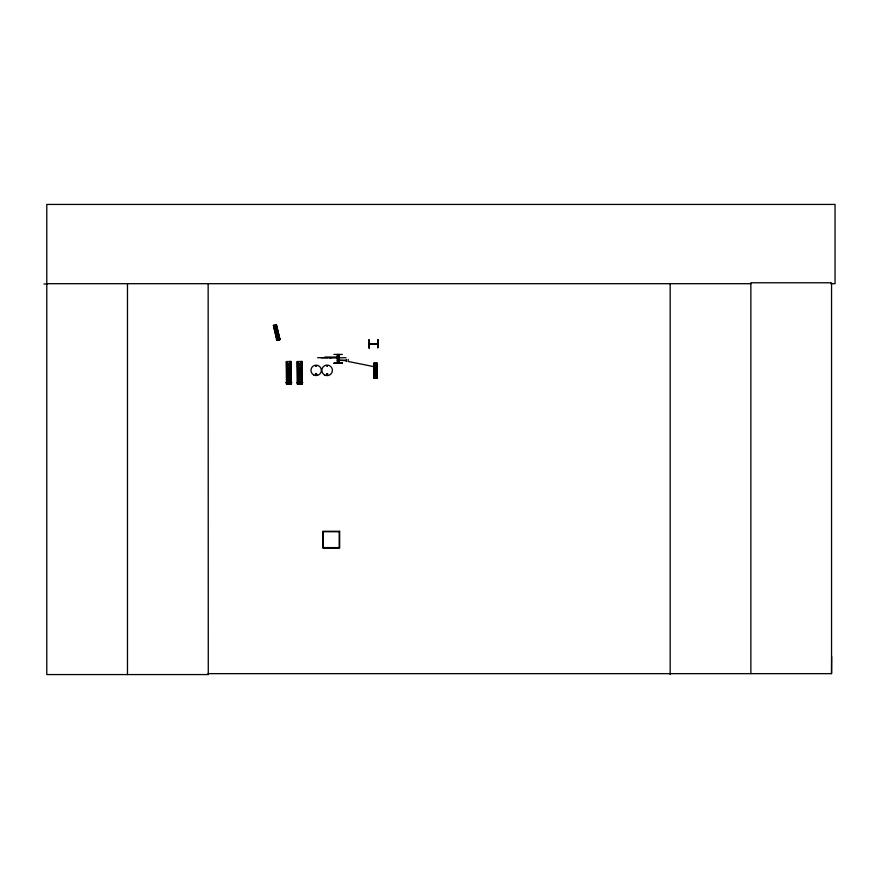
<?xml version="1.0" encoding="UTF-8"?>
<svg xmlns="http://www.w3.org/2000/svg" width="879" height="879" viewBox="0 0 879 879"><rect width="100%" height="100%" fill="white"/><g stroke="black" fill="none" stroke-linecap="round" stroke-linejoin="round"><path stroke-width="1.32" d="M830.941 283.686L835.05 283.686L835.05 204.433L46.785 204.433L46.785 674.567L208.279 674.567L208.169 673.644L831.545 673.644L831.666 656.646M315.704 365.983L316.605 366.103L315.759 365.884M315.429 374.08C316.989 377.223 316.934 371.323 315.429 374.465M316.715 374.421C315.704 372.366 315.462 375.849 316.594 374.531M326.559 374.278C328.065 372.388 327.395 376.322 326.647 374.146M289.125 384.002L288.565 384.046M326.735 365.763L327.449 366.312L326.834 365.697M289.18 383.112L288.554 383.057M369.334 343.81L377.574 344.008M376.904 344.128L377.563 343.546M369.422 343.81L370.455 344.271M377.629 343.953L369.345 344.096M327.537 374.981C328.614 371.916 324.812 375.102 327.329 375.003M337.866 358.214L338.624 358.39M273.347 325.527L276.5 324.769L279.972 339.547L276.841 340.294L273.413 325.516M273.918 326.977L276.643 326.34M274.149 327.977L276.874 327.34M274.501 329.482L277.237 328.834M274.819 330.812L277.544 330.163M275.171 332.306L277.896 331.669M276.698 338.734L279.423 338.096M276.369 339.382L279.972 338.404M288.631 383.98L288.675 383.079M299.607 383.98L300.168 383.98L299.64 383.079M369.312 348.161L369.257 339.755M377.75 344.107L369.521 344.139M289.609 361.511L291.092 361.5L291.235 384.255M302.057 361.5L297.201 361.566L297.443 384.321L302.299 384.255L302.057 361.5L302.2 384.255M286.587 363.873L290.784 363.829M297.552 363.873L301.75 363.829M286.598 365.422L290.795 365.367M297.563 365.422L301.772 365.367M374.058 364.697L376.86 364.664M374.069 365.719L376.871 365.697M286.62 367.73L290.828 367.686M297.596 367.73L301.794 367.686M374.08 367.268L376.882 367.235L348.249 361.478L348.227 359.412M374.091 368.631L376.893 368.598M286.642 369.773L290.839 369.729M297.607 369.773L301.805 369.729M374.113 370.169L376.915 370.136M286.664 372.081L290.872 372.037M297.629 372.081L301.838 372.037M374.19 376.772L376.992 376.75M377.454 377.179L373.729 377.212L377.465 377.289M286.785 381.991L290.982 381.947M297.75 381.991L301.947 381.947M286.082 382.662L291.685 382.607M297.058 382.662L302.651 382.607M286.093 382.837L291.685 382.783M297.058 382.837L302.662 382.783M291.334 384.255L286.477 384.321L286.257 361.566L290.762 361.522L291.004 384.255M299.53 384.31L300.2 384.31M333.921 354.402L342.327 354.446M338.404 357.226L324.637 357.346L338.404 357.511M329.57 357.863L346.018 357.72M337.69 358.225L338.624 358.214M337.69 358.566L338.624 358.566M337.701 358.808L338.635 358.797M338.448 358.214C339.525 359.522 336.228 358.83 338.635 359.148M346.37 360.236L339.371 360.302L346.37 360.72M339.371 360.423L337.294 360.445L339.371 360.654M333.998 363.038L342.403 362.961M43.95 284.016L46.785 284.005M46.785 283.686L750.864 283.686M317.627 357.698L331.504 357.698M321.34 357.731L327.878 357.731M276.281 324.823L279.775 339.591L276.138 324.856M276.083 324.867L279.566 339.646M275.753 324.944L279.269 339.712M275.61 324.988L279.214 339.723M275.556 324.999L279.028 339.766M278.83 339.81L277.995 340.008M274.292 325.307L277.797 340.074M274.061 325.362L277.577 340.129M273.896 325.406L277.434 340.162M273.776 325.428L277.259 340.206M273.556 325.483L277.028 340.25M368.828 339.766L369.004 348.161M376.805 363.115L377.003 378.289M376.619 363.115L376.783 378.289M376.443 363.115L376.662 378.289M376.267 363.115L376.454 378.289M376.091 363.126L376.234 378.3M376.036 378.3L375.179 378.311M374.795 363.148L374.904 378.322M374.553 363.148L374.751 378.322M374.432 363.148L374.542 378.322M374.245 363.159L374.355 378.333M374.069 363.159L374.201 378.333M301.761 361.5L301.969 384.255M301.728 382.914L301.497 361.5L301.64 384.255M301.222 361.511L301.365 382.925M301.145 384.266L300.948 361.511L301.112 384.266M300.695 362.851L300.827 382.925M300.519 384.266L299.234 384.288M298.695 362.895L298.904 382.969L298.585 362.895M298.388 361.555L298.585 384.31L298.3 361.555M298.135 362.895L298.267 384.31M297.849 362.906L298.102 384.31M297.772 362.906L298.003 384.321M297.563 361.566L297.772 384.321M297.3 361.566L297.465 384.321M290.531 361.5L290.696 384.255M290.674 384.255L290.268 362.851L290.4 382.925M289.982 361.511L290.18 384.266M289.729 362.851L289.949 382.925M289.62 362.851L289.861 382.925M289.543 384.266L288.268 384.288M287.708 362.895L287.938 382.969L287.62 362.895M287.378 361.555L287.664 384.31M287.169 362.895L287.389 382.969L287.059 362.895M286.895 361.566L287.125 384.299M286.598 361.566L286.851 384.321M286.554 361.566L286.763 384.321M346.359 359.434L346.381 361.533M339.063 354.479L339.096 362.873M338.712 354.479L338.778 362.873M338.591 354.479L338.723 362.884M337.195 354.49L337.305 362.895M831.545 673.644L831.545 282.774L750.864 282.774L750.864 673.644M670.172 283.686L670.172 674.567M208.158 283.686L208.279 674.567M127.477 283.686L127.477 674.567M287.851 370.674C289.037 374.234 290.597 368.136 287.851 370.674M298.816 370.674C300.003 374.234 301.563 368.136 298.816 370.674M374.904 369.235C375.685 371.597 376.728 367.532 374.904 369.235M275.764 331.053C276.456 333.46 277.654 329.438 275.764 331.053M378.113 339.569L377.827 347.974L378.08 339.569M377.058 363.115L373.817 363.159L373.982 378.333L377.223 378.289L376.992 363.115M300.178 383.024L299.519 383.024L300.178 383.057M342.403 362.851L333.998 363.39L342.403 362.851M339.657 531.279L322.857 531.279L322.857 548.078L339.657 548.078L339.657 531.279M339.195 531.74L323.318 531.74L323.318 547.606L339.195 547.606L339.195 531.74M337.712 362.884L337.657 354.49L337.679 362.884M324.472 374.948A5.318 5.318 0 0 0 332.438 370.345A5.318 5.318 0 0 0 324.472 365.752A5.318 5.318 0 0 0 324.472 374.948M313.55 374.872A5.219 5.219 0 0 0 321.384 370.345A5.219 5.219 0 0 0 313.55 365.829A5.219 5.219 0 0 0 313.55 374.872"/></g></svg>
